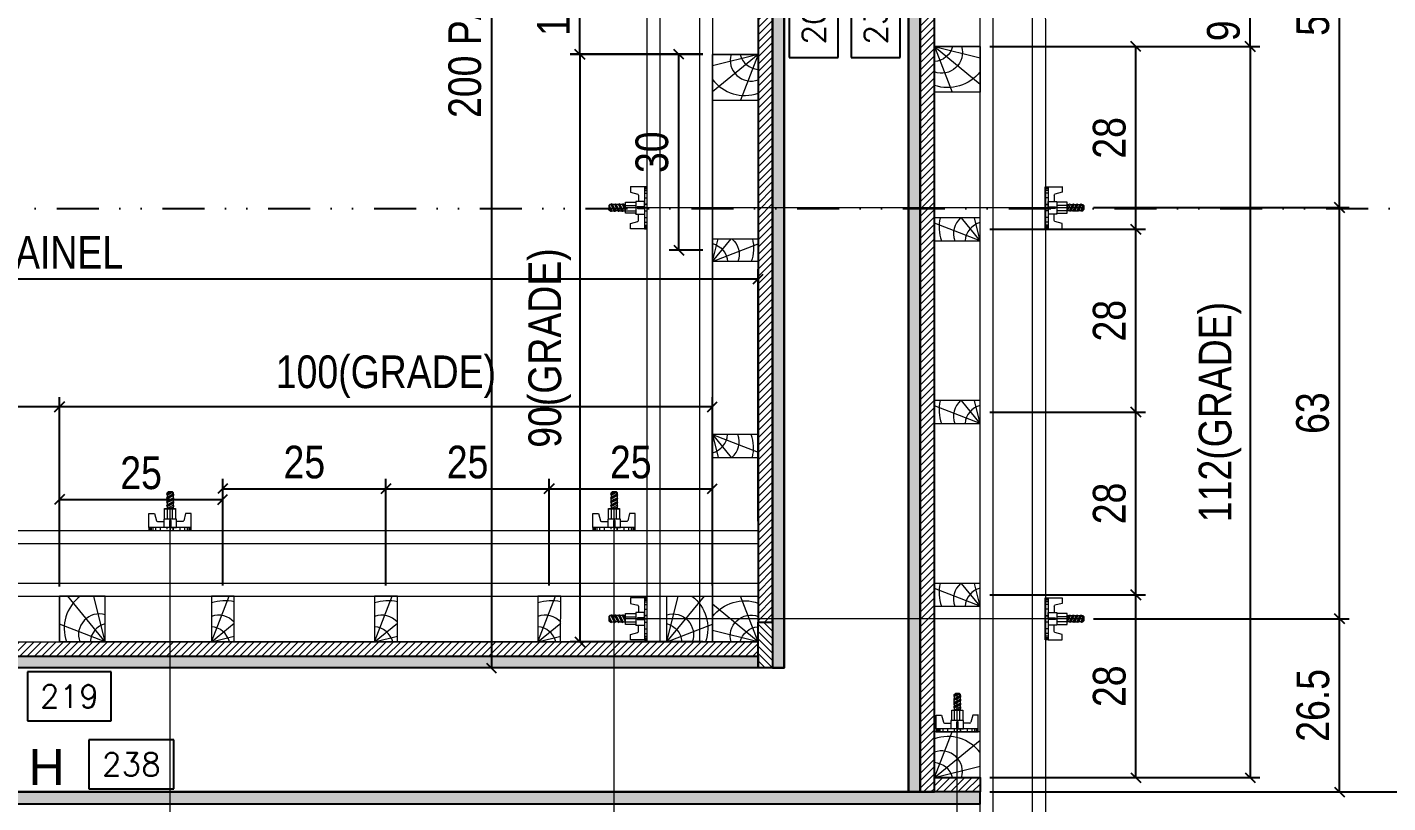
# Model space of a CAD drawing. Extents: x 13741 to 27878, y -21631 to 6985.
# Drawn here: x 15084.7 to 15489.2, y -2875.3 to -2644.6 of the extents above; entities that cross this region are included whole.
import ezdxf
from ezdxf.enums import TextEntityAlignment as Align

# ---------------------------------------------------------------- set-up
doc = ezdxf.new("R2010")
doc.units = 0
doc.linetypes.add('DIVIDE2', pattern=[0.625, 0.25, -0.125, 0, -0.125, 0, -0.125])
for name, color, linetype in [('CHAPA', 1, 'Continuous'), ('COTA', 241, 'Continuous'), ('F-PILARES-S', 170, 'Continuous'), ('MEIO_PONT', 93, 'Continuous'), ('Nível', 160, 'Continuous'), ('SARRAFO', 251, 'Continuous'), ('TEXTO_GERAL', 7, 'Continuous')]:
    doc.layers.add(name, color=color, linetype=linetype)
for name, color, linetype, lineweight in [('Hachura', 251, 'Continuous', 9), ('Madeira', 126, 'Continuous', 18), ('Perfil Metálico', 224, 'Continuous', 18)]:
    doc.layers.add(name, color=color, linetype=linetype, lineweight=lineweight)
doc.styles.add('ARIAL', font='arial.ttf')
doc.styles.add('COTA TECNICA 2X', font='techl___.ttf', dxfattribs={"height": 10})
doc.styles.add('ROMANS', font='romans.shx')
doc.dimstyles.new('SECAO PILAR', dxfattribs={"dimtxt": 10, "dimasz": 3, "dimexe": 3, "dimexo": 3, "dimgap": 3, "dimtad": 1, "dimdec": 1, "dimlfac": 0.5, "dimzin": 12, "dimdsep": 46, "dimtxsty": 'COTA TECNICA 2X', "dimblk1": 'OBLIQUE', "dimblk2": 'OBLIQUE', "dimsah": 1, "dimcen": 0.9, "dimclrd": 256, "dimclre": 256, "dimclrt": 256, "dimadec": 1, "dimazin": 3, "dimtfac": 1, "dimtdec": 1, "dimtmove": 0, "dimatfit": 3, "dimfxl": 1, "dimtolj": 1, "dimtzin": 12, "dimarcsym": 0})
doc.dimstyles.new('SECÇÃO 2', dxfattribs={"dimtxt": 7, "dimasz": 6, "dimexe": 0.18, "dimexo": 2, "dimgap": -4, "dimtad": 3, "dimdec": 1, "dimlfac": 0.5, "dimzin": 12, "dimdsep": 46, "dimtxsty": 'ROMANS', "dimblk": 'ARCHTICK', "dimcen": 0.09, "dimse1": 1, "dimse2": 1, "dimsd1": 1, "dimsd2": 1, "dimclrd": 180, "dimclre": 5, "dimclrt": 1, "dimadec": 0, "dimazin": 3, "dimtfac": 1, "dimtdec": 1, "dimtofl": 0, "dimtmove": 0, "dimatfit": 3, "dimldrblk": 'ARCHTICK', "dimfxl": 1, "dimtolj": 1, "dimtzin": 0, "dimarcsym": 0})

# ---------------------------------------------------------------- blocks, each defined once
blk = doc.blocks.new('*D294')
at = {"layer": 'COTA', "color": 180, "lineweight": -2, "transparency": 16777216}
for p, q in [((23446.3, -362.61), (23431.3, -362.61)), ((23431.3, -362.61), (23431.3, -388.61)), ((23446.3, -388.61), (23446.3, -362.61)), ((23431.3, -388.61), (23446.3, -388.61))]:
    blk.add_line(p, q, dxfattribs=at)
at = {"layer": 'Defpoints', "color": 0, "transparency": 16777216}
for p in [(23429.77, -175.61), (23429.77, -575.61), (23450.3, -575.61)]:
    blk.add_point(p, dxfattribs=at)
at = {"layer": 'COTA', "color": 1, "transparency": 16777216, "insert": (23438.8, -375.61), "char_height": 7, "attachment_point": 5, "rotation": 90, "style": 'ROMANS'}
blk.add_mtext('\\A1;200', dxfattribs=at)
blk = doc.blocks.new('_ArchTick')
at = {"color": 0, "linetype": 'ByBlock', "const_width": 0.15}
blk.add_lwpolyline([(-0.5, -0.5), (0.5, 0.5)], dxfattribs=at)
blk = doc.blocks.new('*D295')
at = {"layer": 'COTA', "color": 180, "lineweight": -2, "transparency": 16777216}
for p, q in [((23465.3, -362.61), (23450.3, -362.61)), ((23450.3, -362.61), (23450.3, -388.61)), ((23465.3, -388.61), (23465.3, -362.61)), ((23450.3, -388.61), (23465.3, -388.61))]:
    blk.add_line(p, q, dxfattribs=at)
at = {"layer": 'Defpoints', "color": 0, "transparency": 16777216}
for p in [(23467.77, -137.61), (23467.77, -613.61), (23469.3, -613.61)]:
    blk.add_point(p, dxfattribs=at)
at = {"layer": 'COTA', "color": 1, "transparency": 16777216, "insert": (23457.8, -375.61), "char_height": 7, "attachment_point": 5, "rotation": 90, "style": 'ROMANS'}
blk.add_mtext('\\A1;238', dxfattribs=at)
blk = doc.blocks.new('*D296')
at = {"layer": 'COTA', "color": 180, "lineweight": -2, "transparency": 16777216}
for p, q in [((23242.77, -597.65), (23216.77, -597.65)), ((23216.77, -597.65), (23216.77, -612.65)), ((23242.77, -612.65), (23242.77, -597.65)), ((23216.77, -612.65), (23242.77, -612.65))]:
    blk.add_line(p, q, dxfattribs=at)
at = {"layer": 'Defpoints', "color": 0, "transparency": 16777216}
for p in [(22991.77, -613.61), (23467.77, -613.61), (23467.77, -616.65)]:
    blk.add_point(p, dxfattribs=at)
at = {"layer": 'COTA', "color": 1, "transparency": 16777216, "insert": (23229.77, -605.15), "char_height": 7, "attachment_point": 5, "style": 'ROMANS'}
blk.add_mtext('\\A1;238', dxfattribs=at)
blk = doc.blocks.new('*D297')
at = {"layer": 'COTA', "color": 180, "lineweight": -2, "transparency": 16777216}
for p, q in [((23223.6, -576.81), (23197.93, -576.81)), ((23197.93, -576.81), (23197.93, -591.81)), ((23223.6, -591.81), (23223.6, -576.81)), ((23197.93, -591.81), (23223.6, -591.81))]:
    blk.add_line(p, q, dxfattribs=at)
at = {"layer": 'Defpoints', "color": 0, "transparency": 16777216}
for p in [(22991.77, -575.61), (23429.77, -575.61), (23429.77, -595.81)]:
    blk.add_point(p, dxfattribs=at)
at = {"layer": 'COTA', "color": 1, "transparency": 16777216, "insert": (23210.77, -584.31), "char_height": 7, "attachment_point": 5, "style": 'ROMANS'}
blk.add_mtext('\\A1;219', dxfattribs=at)
blk = doc.blocks.new('PONTALETE')
at = {"layer": 'Madeira'}
for q in [(2.71, 7), (7, 5.76), (7, 1.74)]:
    blk.add_line((0, 0), q, dxfattribs=at)
blk.add_lwpolyline([(0, 0), (7, 0), (7, 7), (0, 7)], close=True, dxfattribs=at)
for centre, radius, start, end in [((2.04, 0.06), 6.23, 37.2818, 109.0913), ((1.09, 0.9), 3.19, 343.603, 109.9847), ((-0.21, -0.78), 3.09, 14.6322, 86.0383)]:
    blk.add_arc(centre, radius, start, end, dxfattribs=at)
blk = doc.blocks.new('MEIO PONTALETE')
at = {"layer": 'Madeira'}
for q in [(2.71, 7), (3.5, 2.88), (3.5, 0.87)]:
    blk.add_line((0, 0), q, dxfattribs=at)
blk.add_lwpolyline([(0, 0), (3.5, 0), (3.5, 7), (0, 7)], close=True, dxfattribs=at)
for centre, radius, start, end in [((2.04, 0.06), 6.23, 76.4499, 109.0913), ((1.09, 0.9), 3.19, 40.9063, 109.9847), ((-0.21, -0.78), 3.09, 14.6322, 86.0383)]:
    blk.add_arc(centre, radius, start, end, dxfattribs=at)
blk = doc.blocks.new('_Oblique')
at = {"color": 0, "linetype": 'ByBlock', "lineweight": -2}
blk.add_line((-0.5, -0.5), (0.5, 0.5), dxfattribs=at)
blk = doc.blocks.new('*D299')
at = {"layer": 'COTA', "lineweight": -2, "transparency": 16777216}
for p, q in [((23492.77, -366.01), (23575.46, -366.01)), ((23572.46, -385.21), (23572.46, -366.01)), ((23492.77, -385.21), (23575.46, -385.21))]:
    blk.add_line(p, q, dxfattribs=at)
at = {"layer": 'Defpoints', "color": 0, "transparency": 16777216}
for p in [(23489.77, -366.01), (23572.46, -366.01), (23489.77, -385.21)]:
    blk.add_point(p, dxfattribs=at)
at = {"layer": 'COTA', "lineweight": -2, "transparency": 16777216, "xscale": 3, "yscale": 3, "zscale": 3}
for p, rotation in [((23572.46, -366.01), 90), ((23572.46, -385.21), 270)]:
    blk.add_blockref('_Oblique', p, dxfattribs=dict(at, rotation=rotation))
at = {"layer": 'COTA', "transparency": 16777216, "insert": (23564.33, -375.61), "char_height": 10, "attachment_point": 5, "rotation": 90, "style": 'COTA TECNICA 2X'}
blk.add_mtext('\\A1;9.6', dxfattribs=at)
blk = doc.blocks.new('*D867')
at = {"layer": 'COTA', "lineweight": -2, "transparency": 16777216}
for p, q in [((50.12, 208.98), (50.12, 306.18)), ((502.22, 228.98), (502.22, 306.18)), ((50.12, 303.18), (502.22, 303.18))]:
    blk.add_line(p, q, dxfattribs=at)
at = {"layer": 'Defpoints', "color": 0, "transparency": 16777216}
for p in [(502.22, 303.18), (502.22, 225.98), (50.12, 205.98)]:
    blk.add_point(p, dxfattribs=at)
at = {"layer": 'COTA', "lineweight": -2, "transparency": 16777216, "xscale": 3, "yscale": 3, "zscale": 3, "rotation": 180}
blk.add_blockref('_Oblique', (50.12, 303.18), dxfattribs=at)
at = {"layer": 'COTA', "lineweight": -2, "transparency": 16777216, "xscale": 3, "yscale": 3, "zscale": 3}
blk.add_blockref('_Oblique', (502.22, 303.18), dxfattribs=at)
at = {"layer": 'COTA', "transparency": 16777216, "insert": (276.17, 311.28), "char_height": 10, "attachment_point": 5, "style": 'COTA TECNICA 2X'}
blk.add_mtext('\\A1;226 PAINEL', dxfattribs=at)
blk = doc.blocks.new('*D873')
at = {"layer": 'COTA', "lineweight": -2, "transparency": 16777216}
for p, q in [((288.19, 209.21), (288.19, 238.61)), ((338.21, 209.21), (338.21, 238.61)), ((288.19, 235.61), (338.21, 235.61))]:
    blk.add_line(p, q, dxfattribs=at)
at = {"layer": 'Defpoints', "color": 0, "transparency": 16777216}
for p in [(338.21, 235.61), (288.19, 206.21), (338.21, 206.21)]:
    blk.add_point(p, dxfattribs=at)
at = {"layer": 'COTA', "lineweight": -2, "transparency": 16777216, "xscale": 3, "yscale": 3, "zscale": 3, "rotation": 180}
blk.add_blockref('_Oblique', (288.19, 235.61), dxfattribs=at)
at = {"layer": 'COTA', "lineweight": -2, "transparency": 16777216, "xscale": 3, "yscale": 3, "zscale": 3}
blk.add_blockref('_Oblique', (338.21, 235.61), dxfattribs=at)
at = {"layer": 'COTA', "transparency": 16777216, "insert": (313.2, 243.72), "char_height": 10, "attachment_point": 5, "style": 'COTA TECNICA 2X'}
blk.add_mtext('\\A1;25', dxfattribs=at)
blk = doc.blocks.new('*D874')
at = {"layer": 'COTA', "lineweight": -2, "transparency": 16777216}
for p, q in [((338.21, 209.21), (338.21, 241.89)), ((388.21, 209.21), (388.21, 241.89)), ((338.21, 238.89), (388.21, 238.89))]:
    blk.add_line(p, q, dxfattribs=at)
at = {"layer": 'Defpoints', "color": 0, "transparency": 16777216}
for p in [(388.21, 238.89), (338.21, 206.21), (388.21, 206.21)]:
    blk.add_point(p, dxfattribs=at)
at = {"layer": 'COTA', "lineweight": -2, "transparency": 16777216, "xscale": 3, "yscale": 3, "zscale": 3, "rotation": 180}
blk.add_blockref('_Oblique', (338.21, 238.89), dxfattribs=at)
at = {"layer": 'COTA', "lineweight": -2, "transparency": 16777216, "xscale": 3, "yscale": 3, "zscale": 3}
blk.add_blockref('_Oblique', (388.21, 238.89), dxfattribs=at)
at = {"layer": 'COTA', "transparency": 16777216, "insert": (363.21, 247), "char_height": 10, "attachment_point": 5, "style": 'COTA TECNICA 2X'}
blk.add_mtext('\\A1;25', dxfattribs=at)
blk = doc.blocks.new('*D875')
at = {"layer": 'COTA', "lineweight": -2, "transparency": 16777216}
for p, q in [((388.21, 209.21), (388.21, 241.89)), ((438.21, 209.21), (438.21, 241.89)), ((388.21, 238.89), (438.21, 238.89))]:
    blk.add_line(p, q, dxfattribs=at)
at = {"layer": 'Defpoints', "color": 0, "transparency": 16777216}
for p in [(438.21, 238.89), (388.21, 206.21), (438.21, 206.21)]:
    blk.add_point(p, dxfattribs=at)
at = {"layer": 'COTA', "lineweight": -2, "transparency": 16777216, "xscale": 3, "yscale": 3, "zscale": 3, "rotation": 180}
blk.add_blockref('_Oblique', (388.21, 238.89), dxfattribs=at)
at = {"layer": 'COTA', "lineweight": -2, "transparency": 16777216, "xscale": 3, "yscale": 3, "zscale": 3}
blk.add_blockref('_Oblique', (438.21, 238.89), dxfattribs=at)
at = {"layer": 'COTA', "transparency": 16777216, "insert": (413.21, 247), "char_height": 10, "attachment_point": 5, "style": 'COTA TECNICA 2X'}
blk.add_mtext('\\A1;25', dxfattribs=at)
blk = doc.blocks.new('*D876')
at = {"layer": 'COTA', "lineweight": -2, "transparency": 16777216}
for p, q in [((288.19, 209.21), (288.19, 266.99)), ((488.2, 209.23), (488.2, 266.99)), ((488.2, 263.99), (288.19, 263.99))]:
    blk.add_line(p, q, dxfattribs=at)
at = {"layer": 'Defpoints', "color": 0, "transparency": 16777216}
for p in [(288.19, 263.99), (288.19, 206.21), (488.2, 206.23)]:
    blk.add_point(p, dxfattribs=at)
at = {"layer": 'COTA', "lineweight": -2, "transparency": 16777216, "xscale": 3, "yscale": 3, "zscale": 3, "rotation": 180}
blk.add_blockref('_Oblique', (288.19, 263.99), dxfattribs=at)
at = {"layer": 'COTA', "lineweight": -2, "transparency": 16777216, "xscale": 3, "yscale": 3, "zscale": 3}
blk.add_blockref('_Oblique', (488.2, 263.99), dxfattribs=at)
at = {"layer": 'COTA', "transparency": 16777216, "insert": (388.19, 273.22), "char_height": 10, "attachment_point": 5, "style": 'COTA TECNICA 2X'}
blk.add_mtext('\\A1;100(GRADE)', dxfattribs=at)
blk = doc.blocks.new('*D877')
at = {"layer": 'COTA', "lineweight": -2, "transparency": 16777216}
for p, q in [((438.21, 209.21), (438.21, 241.89)), ((488.2, 209.27), (488.2, 241.89)), ((438.21, 238.89), (488.2, 238.89))]:
    blk.add_line(p, q, dxfattribs=at)
at = {"layer": 'Defpoints', "color": 0, "transparency": 16777216}
for p in [(488.2, 238.89), (438.21, 206.21), (488.2, 206.27)]:
    blk.add_point(p, dxfattribs=at)
at = {"layer": 'COTA', "lineweight": -2, "transparency": 16777216, "xscale": 3, "yscale": 3, "zscale": 3, "rotation": 180}
blk.add_blockref('_Oblique', (438.21, 238.89), dxfattribs=at)
at = {"layer": 'COTA', "lineweight": -2, "transparency": 16777216, "xscale": 3, "yscale": 3, "zscale": 3}
blk.add_blockref('_Oblique', (488.2, 238.89), dxfattribs=at)
at = {"layer": 'COTA', "transparency": 16777216, "insert": (463.2, 247), "char_height": 10, "attachment_point": 5, "style": 'COTA TECNICA 2X'}
blk.add_mtext('\\A1;25', dxfattribs=at)
blk = doc.blocks.new('*D878')
at = {"layer": 'COTA', "lineweight": -2, "transparency": 16777216}
for p, q in [((250.19, 208.95), (250.19, 266.99)), ((288.19, 208.98), (288.19, 266.99)), ((288.19, 263.99), (250.19, 263.99))]:
    blk.add_line(p, q, dxfattribs=at)
at = {"layer": 'Defpoints', "color": 0, "transparency": 16777216}
for p in [(250.19, 263.99), (250.19, 205.95), (288.19, 205.98)]:
    blk.add_point(p, dxfattribs=at)
at = {"layer": 'COTA', "lineweight": -2, "transparency": 16777216, "xscale": 3, "yscale": 3, "zscale": 3, "rotation": 180}
blk.add_blockref('_Oblique', (250.19, 263.99), dxfattribs=at)
at = {"layer": 'COTA', "lineweight": -2, "transparency": 16777216, "xscale": 3, "yscale": 3, "zscale": 3}
blk.add_blockref('_Oblique', (288.19, 263.99), dxfattribs=at)
at = {"layer": 'COTA', "transparency": 16777216, "insert": (269.19, 272.08), "char_height": 10, "attachment_point": 5, "style": 'COTA TECNICA 2X'}
blk.add_mtext('\\A1;19', dxfattribs=at)
blk = doc.blocks.new('*D894')
at = {"layer": 'COTA', "lineweight": -2, "transparency": 16777216}
for p, q in [((485.27, 372), (444.58, 372)), ((447.58, 372), (447.58, 192)), ((485.24, 192), (444.58, 192))]:
    blk.add_line(p, q, dxfattribs=at)
at = {"layer": 'Defpoints', "color": 0, "transparency": 16777216}
for p in [(488.27, 372), (447.58, 192), (488.24, 192)]:
    blk.add_point(p, dxfattribs=at)
at = {"layer": 'COTA', "lineweight": -2, "transparency": 16777216, "xscale": 3, "yscale": 3, "zscale": 3}
for p, rotation in [((447.58, 372), 90), ((447.58, 192), 270)]:
    blk.add_blockref('_Oblique', p, dxfattribs=dict(at, rotation=rotation))
at = {"layer": 'COTA', "transparency": 16777216, "insert": (438.36, 282), "char_height": 10, "attachment_point": 5, "rotation": 90, "style": 'COTA TECNICA 2X'}
blk.add_mtext('\\A1;90(GRADE)', dxfattribs=at)
blk = doc.blocks.new('*D895')
at = {"layer": 'COTA', "lineweight": -2, "transparency": 16777216}
for p, q in [((485.25, 372), (474.93, 372)), ((477.93, 312), (477.93, 372)), ((485.22, 312), (474.93, 312))]:
    blk.add_line(p, q, dxfattribs=at)
at = {"layer": 'Defpoints', "color": 0, "transparency": 16777216}
for p in [(477.93, 372), (488.25, 372), (488.22, 312)]:
    blk.add_point(p, dxfattribs=at)
at = {"layer": 'COTA', "lineweight": -2, "transparency": 16777216, "xscale": 3, "yscale": 3, "zscale": 3}
for p, rotation in [((477.93, 372), 90), ((477.93, 312), 270)]:
    blk.add_blockref('_Oblique', p, dxfattribs=dict(at, rotation=rotation))
at = {"layer": 'COTA', "transparency": 16777216, "insert": (469.71, 342), "char_height": 10, "attachment_point": 5, "rotation": 90, "style": 'COTA TECNICA 2X'}
blk.add_mtext('\\A1;30', dxfattribs=at)
blk = doc.blocks.new('*D304')
at = {"layer": 'COTA', "lineweight": -2, "transparency": 16777216}
for p, q in [((23404.78, -363.61), (23364.13, -363.61)), ((23367.13, -387.61), (23367.13, -363.61)), ((23404.78, -387.61), (23364.13, -387.61))]:
    blk.add_line(p, q, dxfattribs=at)
at = {"layer": 'Defpoints', "color": 0, "transparency": 16777216}
for p in [(23367.13, -363.61), (23407.78, -363.61), (23407.78, -387.61)]:
    blk.add_point(p, dxfattribs=at)
at = {"layer": 'COTA', "lineweight": -2, "transparency": 16777216, "xscale": 3, "yscale": 3, "zscale": 3}
for p, rotation in [((23367.13, -363.61), 90), ((23367.13, -387.61), 270)]:
    blk.add_blockref('_Oblique', p, dxfattribs=dict(at, rotation=rotation))
at = {"layer": 'COTA', "transparency": 16777216, "insert": (23359.07, -375.61), "char_height": 10, "attachment_point": 5, "rotation": 90, "style": 'COTA TECNICA 2X'}
blk.add_mtext('\\A1;12', dxfattribs=at)
blk = doc.blocks.new('*D896')
at = {"layer": 'COTA', "linetype": 'ByBlock', "lineweight": -2, "transparency": 16777216}
for p, q in [((507.22, 584.06), (417.5, 584.06)), ((420.5, 584.06), (420.5, 183.98)), ((507.22, 183.98), (417.5, 183.98))]:
    blk.add_line(p, q, dxfattribs=at)
at = {"layer": 'Defpoints', "color": 0, "linetype": 'ByBlock', "transparency": 16777216}
for p in [(510.22, 584.06), (420.5, 183.98), (510.22, 183.98)]:
    blk.add_point(p, dxfattribs=at)
at = {"layer": 'COTA', "linetype": 'ByBlock', "lineweight": -2, "transparency": 16777216, "xscale": 3, "yscale": 3, "zscale": 3}
for p, rotation in [((420.5, 584.06), 90), ((420.5, 183.98), 270)]:
    blk.add_blockref('_Oblique', p, dxfattribs=dict(at, rotation=rotation))
at = {"layer": 'COTA', "linetype": 'ByBlock', "transparency": 16777216, "insert": (412.4, 384.02), "char_height": 10, "attachment_point": 5, "rotation": 90, "style": 'COTA TECNICA 2X'}
blk.add_mtext('\\A1;200 PAINEL', dxfattribs=at)
blk = doc.blocks.new('*D900')
at = {"layer": 'COTA', "lineweight": -2, "transparency": 16777216}
for p, q in [((573.2, 374.39), (655.91, 374.39)), ((652.91, 374.39), (652.91, 150.38)), ((573.23, 150.38), (655.91, 150.38))]:
    blk.add_line(p, q, dxfattribs=at)
at = {"layer": 'Defpoints', "color": 0, "transparency": 16777216}
for p in [(570.2, 374.39), (570.23, 150.38), (652.91, 150.38)]:
    blk.add_point(p, dxfattribs=at)
at = {"layer": 'COTA', "lineweight": -2, "transparency": 16777216, "xscale": 3, "yscale": 3, "zscale": 3}
for p, rotation in [((652.91, 374.39), 90), ((652.91, 150.38), 270)]:
    blk.add_blockref('_Oblique', p, dxfattribs=dict(at, rotation=rotation))
at = {"layer": 'COTA', "transparency": 16777216, "insert": (643.69, 262.39), "char_height": 10, "attachment_point": 5, "rotation": 90, "style": 'COTA TECNICA 2X'}
blk.add_mtext('\\A1;112(GRADE)', dxfattribs=at)
blk = doc.blocks.new('*D901')
at = {"layer": 'COTA', "lineweight": -2, "transparency": 16777216}
for p, q in [((573.22, 318.38), (620.91, 318.38)), ((617.91, 262.38), (617.91, 318.38)), ((573.22, 262.38), (620.91, 262.38))]:
    blk.add_line(p, q, dxfattribs=at)
at = {"layer": 'Defpoints', "color": 0, "transparency": 16777216}
for p in [(570.22, 318.38), (617.91, 318.38), (570.22, 262.38)]:
    blk.add_point(p, dxfattribs=at)
at = {"layer": 'COTA', "lineweight": -2, "transparency": 16777216, "xscale": 3, "yscale": 3, "zscale": 3}
for p, rotation in [((617.91, 318.38), 90), ((617.91, 262.38), 270)]:
    blk.add_blockref('_Oblique', p, dxfattribs=dict(at, rotation=rotation))
at = {"layer": 'COTA', "transparency": 16777216, "insert": (609.81, 290.38), "char_height": 10, "attachment_point": 5, "rotation": 90, "style": 'COTA TECNICA 2X'}
blk.add_mtext('\\A1;28', dxfattribs=at)
blk = doc.blocks.new('*D902')
at = {"layer": 'COTA', "lineweight": -2, "transparency": 16777216}
for p, q in [((573.22, 374.39), (620.91, 374.39)), ((617.91, 318.38), (617.91, 374.39)), ((573.22, 318.38), (620.91, 318.38))]:
    blk.add_line(p, q, dxfattribs=at)
at = {"layer": 'Defpoints', "color": 0, "transparency": 16777216}
for p in [(570.22, 374.39), (617.91, 374.39), (570.22, 318.38)]:
    blk.add_point(p, dxfattribs=at)
at = {"layer": 'COTA', "lineweight": -2, "transparency": 16777216, "xscale": 3, "yscale": 3, "zscale": 3}
for p, rotation in [((617.91, 374.39), 90), ((617.91, 318.38), 270)]:
    blk.add_blockref('_Oblique', p, dxfattribs=dict(at, rotation=rotation))
at = {"layer": 'COTA', "transparency": 16777216, "insert": (609.81, 346.39), "char_height": 10, "attachment_point": 5, "rotation": 90, "style": 'COTA TECNICA 2X'}
blk.add_mtext('\\A1;28', dxfattribs=at)
blk = doc.blocks.new('*D903')
at = {"layer": 'COTA', "lineweight": -2, "transparency": 16777216}
for p, q in [((573.22, 206.38), (620.91, 206.38)), ((617.91, 150.38), (617.91, 206.38)), ((573.18, 150.38), (620.91, 150.38))]:
    blk.add_line(p, q, dxfattribs=at)
at = {"layer": 'Defpoints', "color": 0, "transparency": 16777216}
for p in [(570.22, 206.38), (617.91, 206.38), (570.18, 150.38)]:
    blk.add_point(p, dxfattribs=at)
at = {"layer": 'COTA', "lineweight": -2, "transparency": 16777216, "xscale": 3, "yscale": 3, "zscale": 3}
for p, rotation in [((617.91, 206.38), 90), ((617.91, 150.38), 270)]:
    blk.add_blockref('_Oblique', p, dxfattribs=dict(at, rotation=rotation))
at = {"layer": 'COTA', "transparency": 16777216, "insert": (609.81, 178.38), "char_height": 10, "attachment_point": 5, "rotation": 90, "style": 'COTA TECNICA 2X'}
blk.add_mtext('\\A1;28', dxfattribs=at)
blk = doc.blocks.new('*D306')
at = {"layer": 'COTA', "lineweight": -2, "transparency": 16777216}
for p, q in [((23492.77, -497.21), (23540.46, -497.21)), ((23537.46, -553.21), (23537.46, -497.21)), ((23492.77, -553.21), (23540.46, -553.21))]:
    blk.add_line(p, q, dxfattribs=at)
at = {"layer": 'Defpoints', "color": 0, "transparency": 16777216}
for p in [(23489.77, -497.21), (23537.46, -497.21), (23489.77, -553.21)]:
    blk.add_point(p, dxfattribs=at)
at = {"layer": 'COTA', "lineweight": -2, "transparency": 16777216, "xscale": 3, "yscale": 3, "zscale": 3}
for p, rotation in [((23537.46, -497.21), 90), ((23537.46, -553.21), 270)]:
    blk.add_blockref('_Oblique', p, dxfattribs=dict(at, rotation=rotation))
at = {"layer": 'COTA', "transparency": 16777216, "insert": (23529.37, -525.21), "char_height": 10, "attachment_point": 5, "rotation": 90, "style": 'COTA TECNICA 2X'}
blk.add_mtext('\\A1;28', dxfattribs=at)
blk = doc.blocks.new('*D904')
at = {"layer": 'COTA', "linetype": 'ByBlock', "lineweight": -2, "transparency": 16777216}
for p, q in [((573.18, 621.98), (720.68, 621.98)), ((717.68, 621.98), (717.68, 145.98)), ((573.22, 145.98), (720.68, 145.98))]:
    blk.add_line(p, q, dxfattribs=at)
at = {"layer": 'Defpoints', "color": 0, "linetype": 'ByBlock', "transparency": 16777216}
for p in [(570.18, 621.98), (570.22, 145.98), (717.68, 145.98)]:
    blk.add_point(p, dxfattribs=at)
at = {"layer": 'COTA', "linetype": 'ByBlock', "lineweight": -2, "transparency": 16777216, "xscale": 3, "yscale": 3, "zscale": 3}
for p, rotation in [((717.68, 621.98), 90), ((717.68, 145.98), 270)]:
    blk.add_blockref('_Oblique', p, dxfattribs=dict(at, rotation=rotation))
at = {"layer": 'COTA', "linetype": 'ByBlock', "transparency": 16777216, "insert": (709.44, 383.98), "char_height": 10, "attachment_point": 5, "rotation": 90, "style": 'COTA TECNICA 2X'}
blk.add_mtext('\\A1;238 PAINEL', dxfattribs=at)
blk = doc.blocks.new('C')
at = {"layer": 'Hachura', "color": 0}
for p, q in [((0, 3.22), (0, -3.22)), ((0.45, 3.22), (0, 3.22)), ((0.46, 3.16), (0, 3.16)), ((0.46, 3.05), (0, 3.05)), ((0.46, 2.88), (0, 2.88)), ((0, 2.75), (0, -1.16)), ((0.46, 2.65), (0, 2.65)), ((0.46, 2.23), (0, 2.23)), ((0.45, -3.23), (0.45, 3.22)), ((0.45, 3.22), (2.58, 3.22)), ((2.58, 2.39), (1.47, 2.09)), ((2.58, 3.22), (2.58, 2.39)), ((0.46, 1.51), (0, 1.51)), ((0.39, 0.49), (0.17, 0.49)), ((1.74, 0.97), (0.45, 0.97)), ((1.45, 0.1), (0.45, 0.1)), ((1.35, 1.94), (1.35, 0.96)), ((1.74, -0.97), (1.74, 0.97)), ((1.74, 0.97), (1.74, 0.84)), ((1.74, 0.97), (1.74, 0.84)), ((1.74, 0.84), (3.35, 0.84)), ((3.35, 0.45), (1.74, 0.45)), ((3.32, 0.84), (3.32, -0.84)), ((3.35, 0.84), (3.35, -0.84)), ((3.68, 0.45), (3.35, 0.45)), ((3.84, -0.52), (3.35, 0.45)), ((3.35, 0.06), (3.67, -0.57)), ((3.68, 0.45), (4.16, -0.52)), ((3.72, 0.5), (4.25, -0.57)), ((4.37, -0.55), (3.83, 0.53)), ((4.15, 0.45), (3.93, 0.45)), ((4.42, -0.52), (3.93, 0.45)), ((4.15, 0.45), (4.26, 0.45)), ((4.26, 0.45), (4.74, -0.52)), ((4.3, 0.5), (4.83, -0.57)), ((4.95, -0.55), (4.41, 0.53)), ((4.51, 0.45), (4.84, 0.45)), ((5, -0.52), (4.51, 0.45)), ((4.84, 0.45), (5.32, -0.52)), ((4.88, 0.5), (5.41, -0.57)), ((5.53, -0.55), (4.99, 0.53)), ((5.58, -0.52), (5.09, 0.45)), ((5.42, 0.45), (5.09, 0.45)), ((5.58, -0.52), (5.09, 0.45)), ((5.42, 0.45), (5.74, -0.19)), ((5.46, 0.5), (5.74, -0.07)), ((5.74, 0.19), (5.57, 0.53)), ((5.74, 0.32), (5.68, 0.45)), ((5.68, 0.45), (5.74, 0.45)), ((5.74, 0.45), (5.9, 0.29)), ((5.74, 0.45), (5.74, -0.52)), ((5.9, -0.36), (5.9, 0.29)), ((0.45, 0), (0, 0)), ((0.46, -1.52), (0, -1.52)), ((0.08, -0.48), (0.29, -0.48)), ((0.29, -0.48), (0.4, -0.48)), ((0.45, 0), (0.45, -0.97)), ((0.45, -0.16), (1.45, -0.16)), ((0.45, -0.65), (0.45, -0.32)), ((0.45, -3.23), (0.45, -0.65)), ((0.45, -0.97), (1.74, -0.97)), ((1.35, -1.94), (1.35, -0.97)), ((3.35, -0.32), (1.74, -0.32)), ((3.35, -0.84), (1.74, -0.84)), ((3.35, -0.07), (3.58, -0.52)), ((3.35, -0.52), (3.58, -0.52)), ((3.84, -0.52), (4.16, -0.52)), ((4.42, -0.52), (4.74, -0.52)), ((4.63, -0.52), (4.74, -0.52)), ((5, -0.52), (5.32, -0.52)), ((5.58, -0.52), (5.74, -0.52)), ((5.74, -0.52), (5.9, -0.36)), ((5.74, -0.52), (5.74, -0.52)), ((0.46, -2.23), (0, -2.23)), ((0.46, -2.65), (0, -2.65)), ((0.46, -2.88), (0, -2.88)), ((0.46, -3.05), (0, -3.05)), ((0.46, -3.16), (0, -3.16)), ((0, -3.22), (2.57, -3.22)), ((2.58, -2.39), (1.47, -2.1)), ((2.58, -3.23), (2.58, -2.39))]:
    blk.add_line(p, q, dxfattribs=at)
for centre, radius, start, end in [((1.52, 1.94), 0.161, 104.7436, 180), ((1.44, -0.03), 0.129, 272.695, 87.305), ((3.81, 0.39), 0.143, 25.5688, 154.4312), ((4.39, 0.39), 0.143, 25.5688, 154.4312), ((4.97, 0.39), 0.143, 25.5688, 154.4312), ((5.55, 0.39), 0.143, 25.5688, 154.4312), ((0.17, -0.37), 0.174, 221.744, 317.8592), ((1.52, -1.94), 0.161, 180, 255.2564), ((3.71, -0.4), 0.174, 222.1408, 318.256), ((4.29, -0.4), 0.174, 222.1408, 318.256), ((4.87, -0.4), 0.174, 222.1408, 318.256), ((5.45, -0.4), 0.174, 222.1408, 318.256), ((5.61, -0.4), 0.174, 317.8592, 318.256)]:
    blk.add_arc(centre, radius, start, end, dxfattribs=at)
blk = doc.blocks.new('*D918')
at = {"layer": 'COTA', "lineweight": -2, "transparency": 16777216}
for p, q in [((604.98, 325.06), (683.3, 325.06)), ((680.3, 199.06), (680.3, 325.06)), ((604.98, 199.06), (683.3, 199.06))]:
    blk.add_line(p, q, dxfattribs=at)
at = {"layer": 'Defpoints', "color": 0, "transparency": 16777216}
for p in [(601.98, 325.06), (680.3, 325.06), (601.98, 199.06)]:
    blk.add_point(p, dxfattribs=at)
at = {"layer": 'COTA', "lineweight": -2, "transparency": 16777216, "xscale": 3, "yscale": 3, "zscale": 3}
for p, rotation in [((680.3, 325.06), 90), ((680.3, 199.06), 270)]:
    blk.add_blockref('_Oblique', p, dxfattribs=dict(at, rotation=rotation))
at = {"layer": 'COTA', "transparency": 16777216, "insert": (672.08, 262.06), "char_height": 10, "attachment_point": 5, "rotation": 90, "style": 'COTA TECNICA 2X'}
blk.add_mtext('\\A1;63', dxfattribs=at)
blk = doc.blocks.new('*D309')
at = {"layer": 'COTA', "lineweight": -2, "transparency": 16777216}
for p, q in [((23524.54, -560.53), (23602.85, -560.53)), ((23599.85, -613.61), (23599.85, -560.53)), ((23492.77, -613.61), (23602.85, -613.61))]:
    blk.add_line(p, q, dxfattribs=at)
at = {"layer": 'Defpoints', "color": 0, "transparency": 16777216}
for p in [(23521.54, -560.53), (23599.85, -560.53), (23489.77, -613.61)]:
    blk.add_point(p, dxfattribs=at)
at = {"layer": 'COTA', "lineweight": -2, "transparency": 16777216, "xscale": 3, "yscale": 3, "zscale": 3}
for p, rotation in [((23599.85, -560.53), 90), ((23599.85, -613.61), 270)]:
    blk.add_blockref('_Oblique', p, dxfattribs=dict(at, rotation=rotation))
at = {"layer": 'COTA', "transparency": 16777216, "insert": (23591.74, -587.07), "char_height": 10, "attachment_point": 5, "rotation": 90, "style": 'COTA TECNICA 2X'}
blk.add_mtext('\\A1;26.5', dxfattribs=at)
blk = doc.blocks.new('*D919')
at = {"layer": 'COTA', "lineweight": -2, "transparency": 16777216}
for p, q in [((604.98, 443.01), (683.3, 443.01)), ((680.3, 325.06), (680.3, 443.01)), ((604.98, 325.06), (683.3, 325.06))]:
    blk.add_line(p, q, dxfattribs=at)
at = {"layer": 'Defpoints', "color": 0, "transparency": 16777216}
for p in [(601.98, 443.01), (680.3, 443.01), (601.98, 325.06)]:
    blk.add_point(p, dxfattribs=at)
at = {"layer": 'COTA', "lineweight": -2, "transparency": 16777216, "xscale": 3, "yscale": 3, "zscale": 3}
for p, rotation in [((680.3, 443.01), 90), ((680.3, 325.06), 270)]:
    blk.add_blockref('_Oblique', p, dxfattribs=dict(at, rotation=rotation))
at = {"layer": 'COTA', "transparency": 16777216, "insert": (672.16, 384.03), "char_height": 10, "attachment_point": 5, "rotation": 90, "style": 'COTA TECNICA 2X'}
blk.add_mtext('\\A1;59', dxfattribs=at)
blk = doc.blocks.new('A$C036b5eaa')
at = {"layer": 'Hachura'}
h = blk.add_hatch(color=256, dxfattribs=at)
h.dxf.hatch_style = 1
h.paths.add_polyline_path([(551.82, 145.98), (551.82, 621.98), (548.22, 621.98), (548.22, 145.98)])
h = blk.add_hatch(dxfattribs=at)
h.set_pattern_fill('ANSI31', color=256, scale=0.5, angle=360, style=0)
h.set_pattern_definition([(45, (7304.5594, 1578.2947), (-1.122532, 1.122532), [])])
h.paths.add_polyline_path([(551.82, 145.98), (556.21, 145.98), (556.21, 621.98), (551.81, 621.98), (551.81, 236.13), (551.82, 236.13)])
h = blk.add_hatch(color=256, dxfattribs=at)
h.dxf.hatch_style = 1
h.paths.add_polyline_path([(510.22, 183.98), (510.22, 583.98), (506.62, 583.98), (506.62, 183.98)])
h = blk.add_hatch(dxfattribs=at)
h.set_pattern_fill('ANSI31', color=256, scale=0.5, angle=360, style=0)
h.set_pattern_definition([(45, (7254.9606, 1526.2216), (-1.122532, 1.122532), [])])
h.paths.add_polyline_path([(502.22, 198.06), (506.62, 198.06), (506.62, 569.91), (502.22, 569.91), (502.22, 184.06), (502.22, 184.06)])
h = blk.add_hatch(dxfattribs=at)
h.set_pattern_fill('ANSI31', color=256, scale=0.5, angle=270, style=0)
h.set_pattern_definition([(315, (23103.3519, -10607.3856), (1.12253202, 1.12253202), [])])
h.paths.add_polyline_path([(506.62, 198.06), (502.22, 198.06), (502.22, 184.06), (506.62, 184.06)])
h = blk.add_hatch(dxfattribs=at)
h.set_pattern_fill('ANSI31', color=256, scale=0.5, angle=360, style=0)
h.set_pattern_definition([(45, (7214.9606, 1533.2216), (-1.122532, 1.122532), [])])
h.paths.add_polyline_path([(50.22, 187.58), (50.22, 192.03), (502.22, 191.98), (502.22, 187.58)])
h = blk.add_hatch(color=256, dxfattribs=at)
h.dxf.hatch_style = 1
h.paths.add_polyline_path([(502.22, 187.58), (50.22, 187.58), (50.22, 183.98), (502.22, 183.98)])
h = blk.add_hatch(dxfattribs=at)
h.set_pattern_fill('ANSI31', color=256, scale=0.5, angle=360, style=0)
h.set_pattern_definition([(45, (9498.6943, 22537.4475), (-1.12253202, 1.12253202), [])])
h.paths.add_polyline_path([(556.22, 150.38), (556.22, 145.98), (570.22, 145.98), (570.22, 150.38)])
h = blk.add_hatch(color=256, dxfattribs=at)
h.dxf.hatch_style = 1
h.paths.add_polyline_path([(570.22, 142.38), (570.22, 145.98), (50.22, 145.98), (50.22, 142.38)])
at = {"layer": 'CHAPA'}
for points in [[(548.22, 145.98), (551.82, 145.98), (551.82, 621.98), (548.22, 621.98)], [(506.62, 183.98), (510.22, 183.98), (510.22, 583.98), (506.62, 583.98)], [(502.22, 183.98), (50.22, 183.98), (50.22, 187.58), (502.22, 187.58)], [(570.22, 145.98), (50.22, 145.98), (50.22, 142.38), (570.22, 142.38)]]:
    blk.add_lwpolyline(points, close=True, dxfattribs=at)
at = {"layer": 'F-PILARES-S', "linetype": 'Continuous'}
blk.add_lwpolyline([(548.22, 145.98), (548.22, 621.98), (72.22, 621.98), (72.22, 583.98), (510.22, 583.98), (510.22, 183.98), (72.22, 183.98), (72.22, 145.98), (548.22, 145.98)], dxfattribs=at)
at = {"layer": 'Hachura'}
for p, q in [((601.66, 325), (461.25, 325)), ((322.06, 93.24), (322.07, 233.13)), ((458.06, 93.24), (458.07, 233.13)), ((601.66, 199), (461.25, 199)), ((563.19, 93.24), (563.2, 175.86))]:
    blk.add_line(p, q, dxfattribs=at)
blk.add_lwpolyline([(50.22, 191.98), (502.22, 191.98), (502.22, 187.58), (50.22, 187.58)], close=True, dxfattribs=at)
at = {"layer": 'Madeira'}
for points in [[(502.22, 191.98), (488.22, 191.98), (488.22, 371.98), (502.22, 371.98)], [(570.22, 374.38), (556.22, 374.38), (556.22, 150.38), (570.22, 150.38)], [(288.22, 191.99), (288.24, 205.99), (488.23, 205.98), (488.22, 191.98)]]:
    blk.add_lwpolyline(points, close=True, dxfattribs=at)
at = {"layer": 'Perfil Metálico'}
for points in [[(570.18, 697.93), (590.18, 697.93), (590.19, 67.93), (570.19, 67.93)], [(586.19, 67.93), (574.19, 67.93), (574.18, 697.93), (586.18, 697.93)], [(468.22, 575.98), (488.22, 575.98), (488.23, 191.98), (468.23, 191.98)], [(484.23, 191.98), (472.23, 191.98), (472.22, 575.98), (484.22, 575.98)], [(0, 225.98), (0, 205.98), (502.22, 205.98), (502.22, 225.98)], [(502.22, 209.98), (502.22, 221.98), (0, 221.98), (0, 209.98)]]:
    blk.add_lwpolyline(points, close=True, dxfattribs=at)
at = {"layer": 'SARRAFO'}
for points in [[(551.82, 145.98), (556.22, 145.98), (556.22, 621.98), (551.82, 621.98)], [(502.22, 198.06), (506.62, 198.06), (506.62, 569.91), (502.22, 569.91)], [(502.22, 184.06), (502.22, 198.06), (506.62, 198.06), (506.62, 184.06)], [(570.22, 145.98), (556.22, 145.98), (556.22, 150.38), (570.22, 150.38)]]:
    blk.add_lwpolyline(points, close=True, dxfattribs=at)
at = {"layer": 'Hachura', "linetype": 'Continuous', "yscale": 2, "zscale": 2}
for p, xscale, rotation in [((468.25, 324.99), 2, 180), ((590.18, 324.99), -2, 180), ((322.06, 226.13), 2, 90.00000000000001), ((458.06, 226.13), 2, 90.00000000000001), ((468.25, 198.99), 2, 180), ((590.18, 198.99), -2, 180), ((563.2, 164.38), 2, 90.00000000000001)]:
    blk.add_blockref('C', p, dxfattribs=dict(at, xscale=xscale, rotation=rotation))
at = {"layer": 'Madeira'}
for name, p, xscale, yscale, zscale, rotation in [('PONTALETE', (302.22, 191.98), 2, 2, 2, 89.93708930310329), ('MEIO PONTALETE', (334.72, 191.99), 1.999999997962732, 1.999999997962732, 1.999999997962732, 359.9370893031033), ('MEIO PONTALETE', (384.72, 191.99), 1.999999997962732, 1.999999997962732, 1.999999997962732, 359.9370893031033), ('MEIO PONTALETE', (434.72, 191.99), 1.999999997962732, 1.999999997962732, 1.999999997962732, 359.9370893031033), ('PONTALETE', (474.22, 192), -2, 2, 2, 269.9370893031033)]:
    blk.add_blockref(name, p, dxfattribs=dict(at, xscale=xscale, yscale=yscale, zscale=zscale, rotation=rotation))
at = {"layer": 'MEIO_PONT'}
for name, p, xscale, yscale, zscale, rotation in [('PONTALETE', (502.22, 371.98), 2, 2, 2, 179.9999999999999), ('PONTALETE', (556.22, 374.38), -2, 2, 2, 180), ('MEIO PONTALETE', (570.22, 314.88), 1.999999997962732, 1.999999997962732, 1.999999997962732, 90), ('MEIO PONTALETE', (488.22, 308.48), -1.999999997962732, 1.999999997962732, 1.999999997962732, 270), ('MEIO PONTALETE', (570.22, 258.88), 1.999999997962732, 1.999999997962732, 1.999999997962732, 90), ('MEIO PONTALETE', (488.22, 255.48), 1.999999997962732, 1.999999997962732, 1.999999997962732, 269.9999999999999), ('MEIO PONTALETE', (570.22, 202.88), 1.999999997962732, 1.999999997962732, 1.999999997962732, 90)]:
    blk.add_blockref(name, p, dxfattribs=dict(at, xscale=xscale, yscale=yscale, zscale=zscale, rotation=rotation))
at = {"layer": 'MEIO_PONT', "yscale": 2, "zscale": 2}
for p, xscale in [((502.22, 191.98), -2), ((556.22, 150.38), 2)]:
    blk.add_blockref('PONTALETE', p, dxfattribs=dict(at, xscale=xscale))
at = {"layer": 'TEXTO_GERAL', "style": 'ARIAL'}
blk.add_text('H', height=11, dxfattribs=at).set_placement((284.23, 153.65), align=Align.MIDDLE_CENTER)
at = {"layer": 'COTA'}
for base, p1, p2, dimstyle, picture, middle in [((549.75, 145.98), (548.22, 621.98), (548.22, 145.98), 'SECÇÃO 2', '*D295', (549.75, 383.98)), ((530.75, 183.98), (510.22, 583.98), (510.22, 183.98), 'SECÇÃO 2', '*D294', (530.75, 383.98)), ((652.91, 393.58), (570.22, 374.38), (570.22, 393.58), 'SECAO PILAR', '*D299', (652.91, 383.98))]:
    dim = blk.add_linear_dim(base=base, p1=p1, p2=p2, angle=90, dimstyle=dimstyle, dxfattribs=at)
    dim.commit()
    dim.dimension.update_dxf_attribs({"geometry": picture, "text_midpoint": middle, "dimtype": 128, "insert": (-22919.55, 759.59)})
at = {"layer": 'COTA', "linetype": 'ByBlock'}
dim = blk.add_linear_dim(base=(717.68, 145.98), p1=(570.18, 621.98), p2=(570.22, 145.98), angle=270, text='<> PAINEL', dimstyle='SECAO PILAR', override={"dimtmove": 1}, dxfattribs=at)
dim.commit()
dim.dimension.update_dxf_attribs({"geometry": '*D904', "text_midpoint": (717.68, 383.98), "dimtype": 160})
dim = blk.add_linear_dim(base=(420.5, 183.98), p1=(510.22, 584.06), p2=(510.22, 183.98), angle=270, text='<> PAINEL', dimstyle='SECAO PILAR', override={"dimtmove": 1}, dxfattribs=at)
dim.commit()
dim.dimension.update_dxf_attribs({"geometry": '*D896', "text_midpoint": (412.4, 384.02)})
at = {"layer": 'COTA'}
for base, p1, p2, picture, middle in [((680.3, 443.01), (601.98, 325.06), (601.98, 443.01), '*D919', (672.16, 384.03)), ((617.91, 374.39), (570.22, 318.38), (570.22, 374.39), '*D902', (609.81, 346.39)), ((477.93, 372), (488.22, 312), (488.25, 372), '*D895', (469.71, 342)), ((680.3, 325.06), (601.98, 199.06), (601.98, 325.06), '*D918', (672.08, 262.06)), ((617.91, 318.38), (570.22, 262.38), (570.22, 318.38), '*D901', (609.81, 290.38)), ((617.91, 206.38), (570.18, 150.38), (570.22, 206.38), '*D903', (609.81, 178.38))]:
    dim = blk.add_linear_dim(base=base, p1=p1, p2=p2, angle=90, dimstyle='SECAO PILAR', dxfattribs=at)
    dim.commit()
    dim.dimension.update_dxf_attribs({"geometry": picture, "text_midpoint": middle})
for base, p1, p2, picture, middle in [((447.58, 395.98), (488.22, 371.98), (488.22, 395.98), '*D304', (439.52, 383.98)), ((617.91, 262.38), (570.22, 206.38), (570.22, 262.38), '*D306', (609.81, 234.38)), ((680.3, 199.06), (570.22, 145.98), (601.98, 199.06), '*D309', (672.19, 172.52))]:
    dim = blk.add_linear_dim(base=base, p1=p1, p2=p2, angle=90, dimstyle='SECAO PILAR', dxfattribs=at)
    dim.commit()
    dim.dimension.update_dxf_attribs({"geometry": picture, "text_midpoint": middle, "insert": (-22919.55, 759.59)})
for base, p1, p2, picture, middle in [((652.91, 150.38), (570.2, 374.39), (570.23, 150.38), '*D900', (643.69, 262.39)), ((447.58, 192), (488.27, 372), (488.24, 192), '*D894', (438.36, 282))]:
    dim = blk.add_linear_dim(base=base, p1=p1, p2=p2, angle=90, text='<>(GRADE)', dimstyle='SECAO PILAR', dxfattribs=at)
    dim.commit()
    dim.dimension.update_dxf_attribs({"geometry": picture, "text_midpoint": middle})
dim = blk.add_linear_dim(base=(502.2165, 303.1781), p1=(50.1206, 205.9809), p2=(502.2165, 225.9837), text='<> PAINEL', dimstyle='SECAO PILAR', dxfattribs=at)
dim.commit()
dim.dimension.update_dxf_attribs({"geometry": '*D867', "text_midpoint": (276.1686, 303.1781), "dimtype": 160})
dim = blk.add_linear_dim(base=(288.19, 263.99), p1=(488.2, 206.23), p2=(288.19, 206.21), text='<>(GRADE)', dimstyle='SECAO PILAR', dxfattribs=at)
dim.commit()
dim.dimension.update_dxf_attribs({"geometry": '*D876', "text_midpoint": (388.19, 273.22)})
for base, p1, p2, picture, middle in [((250.19, 263.99), (288.19, 205.98), (250.19, 205.95), '*D878', (269.19, 272.08)), ((338.21, 235.61), (288.19, 206.21), (338.21, 206.21), '*D873', (313.2, 243.72)), ((388.21, 238.89), (338.21, 206.21), (388.21, 206.21), '*D874', (363.21, 247)), ((438.21, 238.89), (388.21, 206.21), (438.21, 206.21), '*D875', (413.21, 247)), ((488.2, 238.89), (438.21, 206.21), (488.2, 206.27), '*D877', (463.2, 247))]:
    dim = blk.add_linear_dim(base=base, p1=p1, p2=p2, dimstyle='SECAO PILAR', dxfattribs=at)
    dim.commit()
    dim.dimension.update_dxf_attribs({"geometry": picture, "text_midpoint": middle})
for base, p1, p2, picture, middle in [((510.22, 163.78), (72.22, 183.98), (510.22, 183.98), '*D297', (291.22, 163.78)), ((548.22, 142.94), (72.22, 145.98), (548.22, 145.98), '*D296', (310.22, 142.94))]:
    dim = blk.add_linear_dim(base=base, p1=p1, p2=p2, dimstyle='SECÇÃO 2', dxfattribs=at)
    dim.commit()
    dim.dimension.update_dxf_attribs({"geometry": picture, "text_midpoint": middle, "dimtype": 128, "insert": (-22919.55, 759.59)})

msp = doc.modelspace()

# ---------------------------------------------------------------- linework, layer by layer
at = {"layer": 'Nível', "color": 4, "linetype": 'DIVIDE2', "ltscale": 50}
msp.add_line((13741.09, -2698.59), (21531.15, -2698.59), dxfattribs=at)

# ---------------------------------------------------------------- block references
at = {"xscale": 0.9706353102828413, "yscale": 0.9706353102828413, "zscale": 0.9706353102828413}
msp.add_blockref('A$C036b5eaa', (14814.54, -3013.78), dxfattribs=at)

doc.saveas('drawing.dxf')
